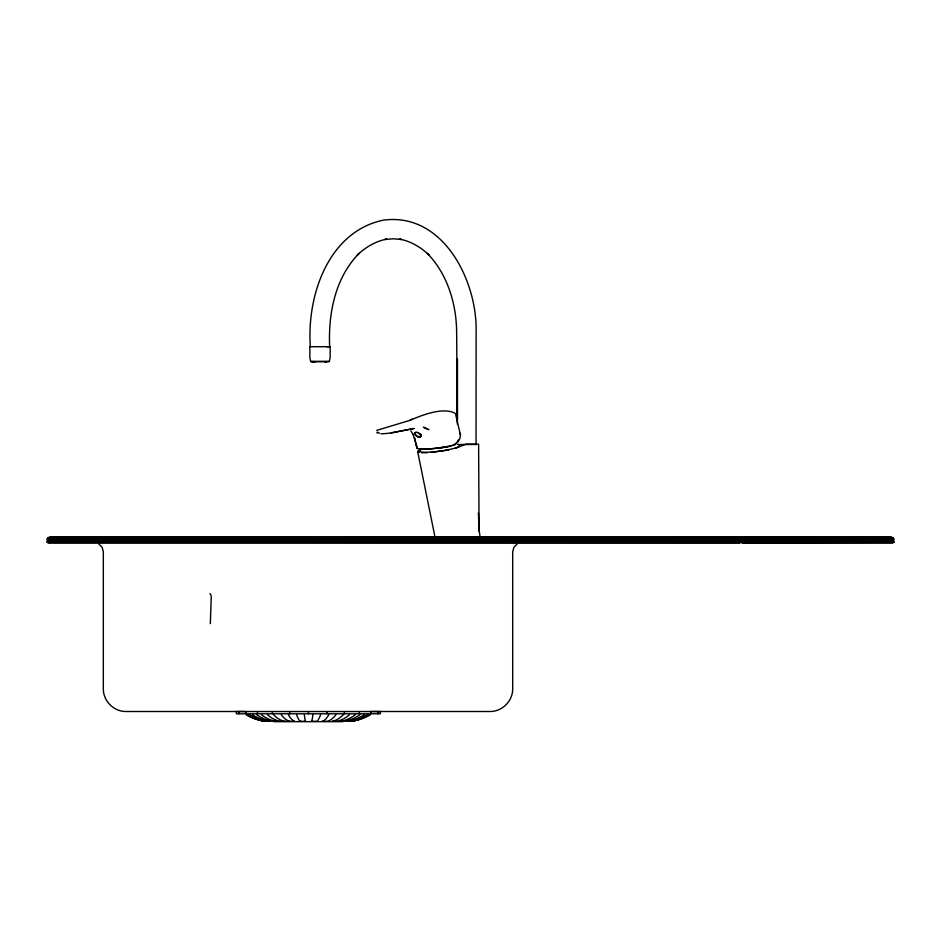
<?xml version="1.0" encoding="UTF-8"?>
<svg xmlns="http://www.w3.org/2000/svg" width="941" height="941" viewBox="0 0 941 941"><rect width="100%" height="100%" fill="white"/><g stroke="black" fill="none" stroke-linecap="round" stroke-linejoin="round"><path stroke-width="1.41" d="M457.267 419.768L457.338 358.697M476.04 444.481L476.122 332.526C477.605 281.524 443.517 211.937 383.222 220.17C328.009 231.804 306.578 296.356 310.365 346.747M329.656 346.723C328.209 313.565 335.067 277.854 359.062 253.388L357.298 255.105C365.496 247.189 375.671 241.237 386.927 239.073L384.94 239.496L393.197 238.767L401.454 239.496L399.466 239.073C410.723 241.237 420.898 247.189 429.096 255.105L427.343 253.388C447.575 274.29 456.444 303.896 456.656 332.526L457.35 424.132M412.24 418.992L409.688 420.486C421.968 415.052 443.658 406.618 455.42 413.511L460.384 434.636C460.243 447.375 445.646 447.022 436.6 448.292M739.179 542.757L739.555 541.769M743.261 541.769L742.837 542.757M329.326 361.65L330.162 357.333L330.162 346.7L309.86 346.7L309.86 357.333L310.695 361.65M325.704 361.697L326.668 361.65L324.527 361.697M376.682 430.39L409.911 420.356M739.238 542.698L47.756 542.616M742.908 542.698L893.244 542.616M454.785 444.881L455.609 444.223M517.185 544.016L513.892 547.309L512.692 551.802L512.692 689.012C512.763 701.057 502.212 711.584 490.179 711.502L370.319 711.502M419.31 450.021L417.639 451.421L419.368 452.339M455.279 448.422L465.948 444.128L478.616 444.128L479.075 531.077L478.404 512.916M452.198 445.411L453.586 445.093M313.165 361.685L315.494 361.697M391.28 432.895L413.958 428.496L391.28 432.895A10.022 1.012 -6 0 1 381.023 433.801M431.378 452.339L448.504 450.045M312.553 361.697L314.318 361.697M421.627 452.739L427.332 452.739M311.777 361.697L313.588 361.685M326.903 346.747L329.338 346.723M311.306 361.309L328.715 361.309M311.224 361.756L328.797 361.756M457.573 444.493L476.334 444.493M49.861 537.182L891.139 537.182M48.791 537.393L892.209 537.393M48.462 537.558L892.538 537.558M48.156 537.77L892.844 537.77M47.873 538.005L893.127 538.005M47.626 538.287L893.374 538.287M47.426 538.593L893.574 538.593M47.262 538.922L893.738 538.922M47.144 539.264L893.856 539.264M47.05 539.993L893.95 539.993M47.05 541.404L893.95 541.404M47.097 541.769L893.903 541.769M47.156 541.945L739.532 541.945M743.19 542.11L893.844 541.945M47.344 542.263L739.461 542.263M743.155 542.263L893.656 542.263M47.462 542.392L739.414 542.392M743.037 542.522L893.538 542.392M48.097 542.757L892.903 542.757M245.707 711.502L125.847 711.502C113.814 711.584 103.263 701.057 103.334 689.012L103.334 551.802L102.134 547.309L98.829 544.016M265.644 721.312A50.955 50.826 -90 0 1 246.389 714.772A50.955 50.838 90 0 0 265.633 721.312L266.338 721.312A50.955 50.014 -90 0 1 247.377 714.772M269.902 721.312L267.844 721.312A50.955 48.214 -90 0 1 249.588 714.772M276.089 721.312L272.819 721.312A50.955 42.298 90 0 1 256.799 714.772M280.124 721.312L294.627 721.312A50.955 16.362 90 0 1 288.428 714.772M300.014 721.312L305.602 721.312A50.955 3.317 -90 0 1 304.343 714.772M311.177 721.312L316.752 721.312A50.955 9.951 90 0 0 320.528 714.772M322.151 721.312L327.35 721.312A50.955 22.549 -90 0 0 335.89 714.772M332.185 721.312L336.643 721.312A50.955 33.605 90 0 0 349.382 714.772M274.09 721.665L342.689 721.665M429.061 429.719L423.485 427.202L427.202 429.002M410.864 430.813L413.499 435.389L416.698 446.446L414.416 437.753L415.228 440.353M459.69 432.907L460.384 434.636M413.499 435.389L413.028 434.13M417.663 451.527L435.107 537.605M416.087 443.834L416.91 448.198M480.263 538.193L478.969 529.054M457.408 358.697L457.514 419.768M377.953 711.537L377.953 713.784M370.754 711.537L370.754 713.784M359.309 711.537L359.309 713.784M344.394 711.537L344.394 713.784M327.021 711.537L327.021 713.784M308.389 711.537L308.389 713.784M289.746 711.537L289.746 713.784M272.384 711.537L272.384 713.784M257.458 711.537L257.458 713.784M246.013 711.537L246.013 713.784M238.826 711.537L238.826 713.784M209.867 593.63A3.717 2.941 90 0 1 211.231 596.923L210.372 622.671A3.717 2.941 90 0 1 210.243 623.624M370.378 714.772A50.955 50.826 -90 0 1 351.134 721.312L350.44 721.312A50.955 50.002 -90 0 0 369.378 714.772M276.054 721.312A50.955 38.452 -90 0 1 261.48 714.772M269.879 721.312A50.955 45.791 90 0 1 252.529 714.772M266.338 721.312A50.955 50.002 90 0 1 257.905 719.465M255.187 718.536A50.955 50.002 90 0 1 252.517 717.43M328.797 714.772A50.955 16.726 90 0 1 322.457 721.312M280.218 721.312A50.955 33.5 90 0 1 267.526 714.772M284.429 721.312A50.955 28.489 -90 0 1 273.631 714.772M358.874 719.465A50.955 50.014 90 0 1 353.287 720.865M312.906 714.772A50.955 3.705 -90 0 1 311.495 721.312M359.909 714.772A50.955 42.239 90 0 1 343.912 721.312L340.677 721.312A50.955 38.405 90 0 0 355.228 714.772M343.289 714.772A50.955 28.618 -90 0 1 332.455 721.312M364.202 714.772A50.955 45.756 -90 0 1 346.864 721.312L348.935 721.312A50.955 48.179 -90 0 0 367.143 714.772M300.332 721.312A50.955 9.575 -90 0 1 296.709 714.772M289.71 721.312A50.955 22.208 -90 0 1 281.3 714.772M354.381 720.253A50.955 48.214 90 0 1 351.663 720.865M447.163 446.669A22.361 3.023 -7.8 0 1 417.028 447.493M379.623 433.072A10.657 1.141 -5.9 0 1 377.635 432.084M458.314 440.012A24.054 9.998 -27.2 0 1 457.208 441.705M456.538 442.576A24.054 9.998 -27.2 0 1 454.974 444.328M451.174 445.658A21.29 2.87 -7.8 0 1 420.204 448.786M417.828 432.448A3.341 1.788 39.2 0 1 420.603 436.224A3.341 1.788 39.2 0 1 417.051 436.224A3.341 1.788 39.2 0 1 415.204 432.46M420.486 436.765A3.635 1.941 39.1 0 1 417.957 436.33M415.581 434.142A3.635 1.941 39.1 0 1 415.087 432.848M420.709 434.142A3.635 1.941 39.1 0 1 421.039 436.33M459.267 445.364A20.055 2.705 -7.8 0 1 438.318 451.327A20.055 2.705 -7.8 0 1 420.545 450.233M421.003 435.33L420.992 436.259C414.005 439.882 412.393 426.308 421.003 435.33M380.399 711.537L236.367 711.537L236.367 713.784L380.399 713.784L380.399 711.537"/></g></svg>
